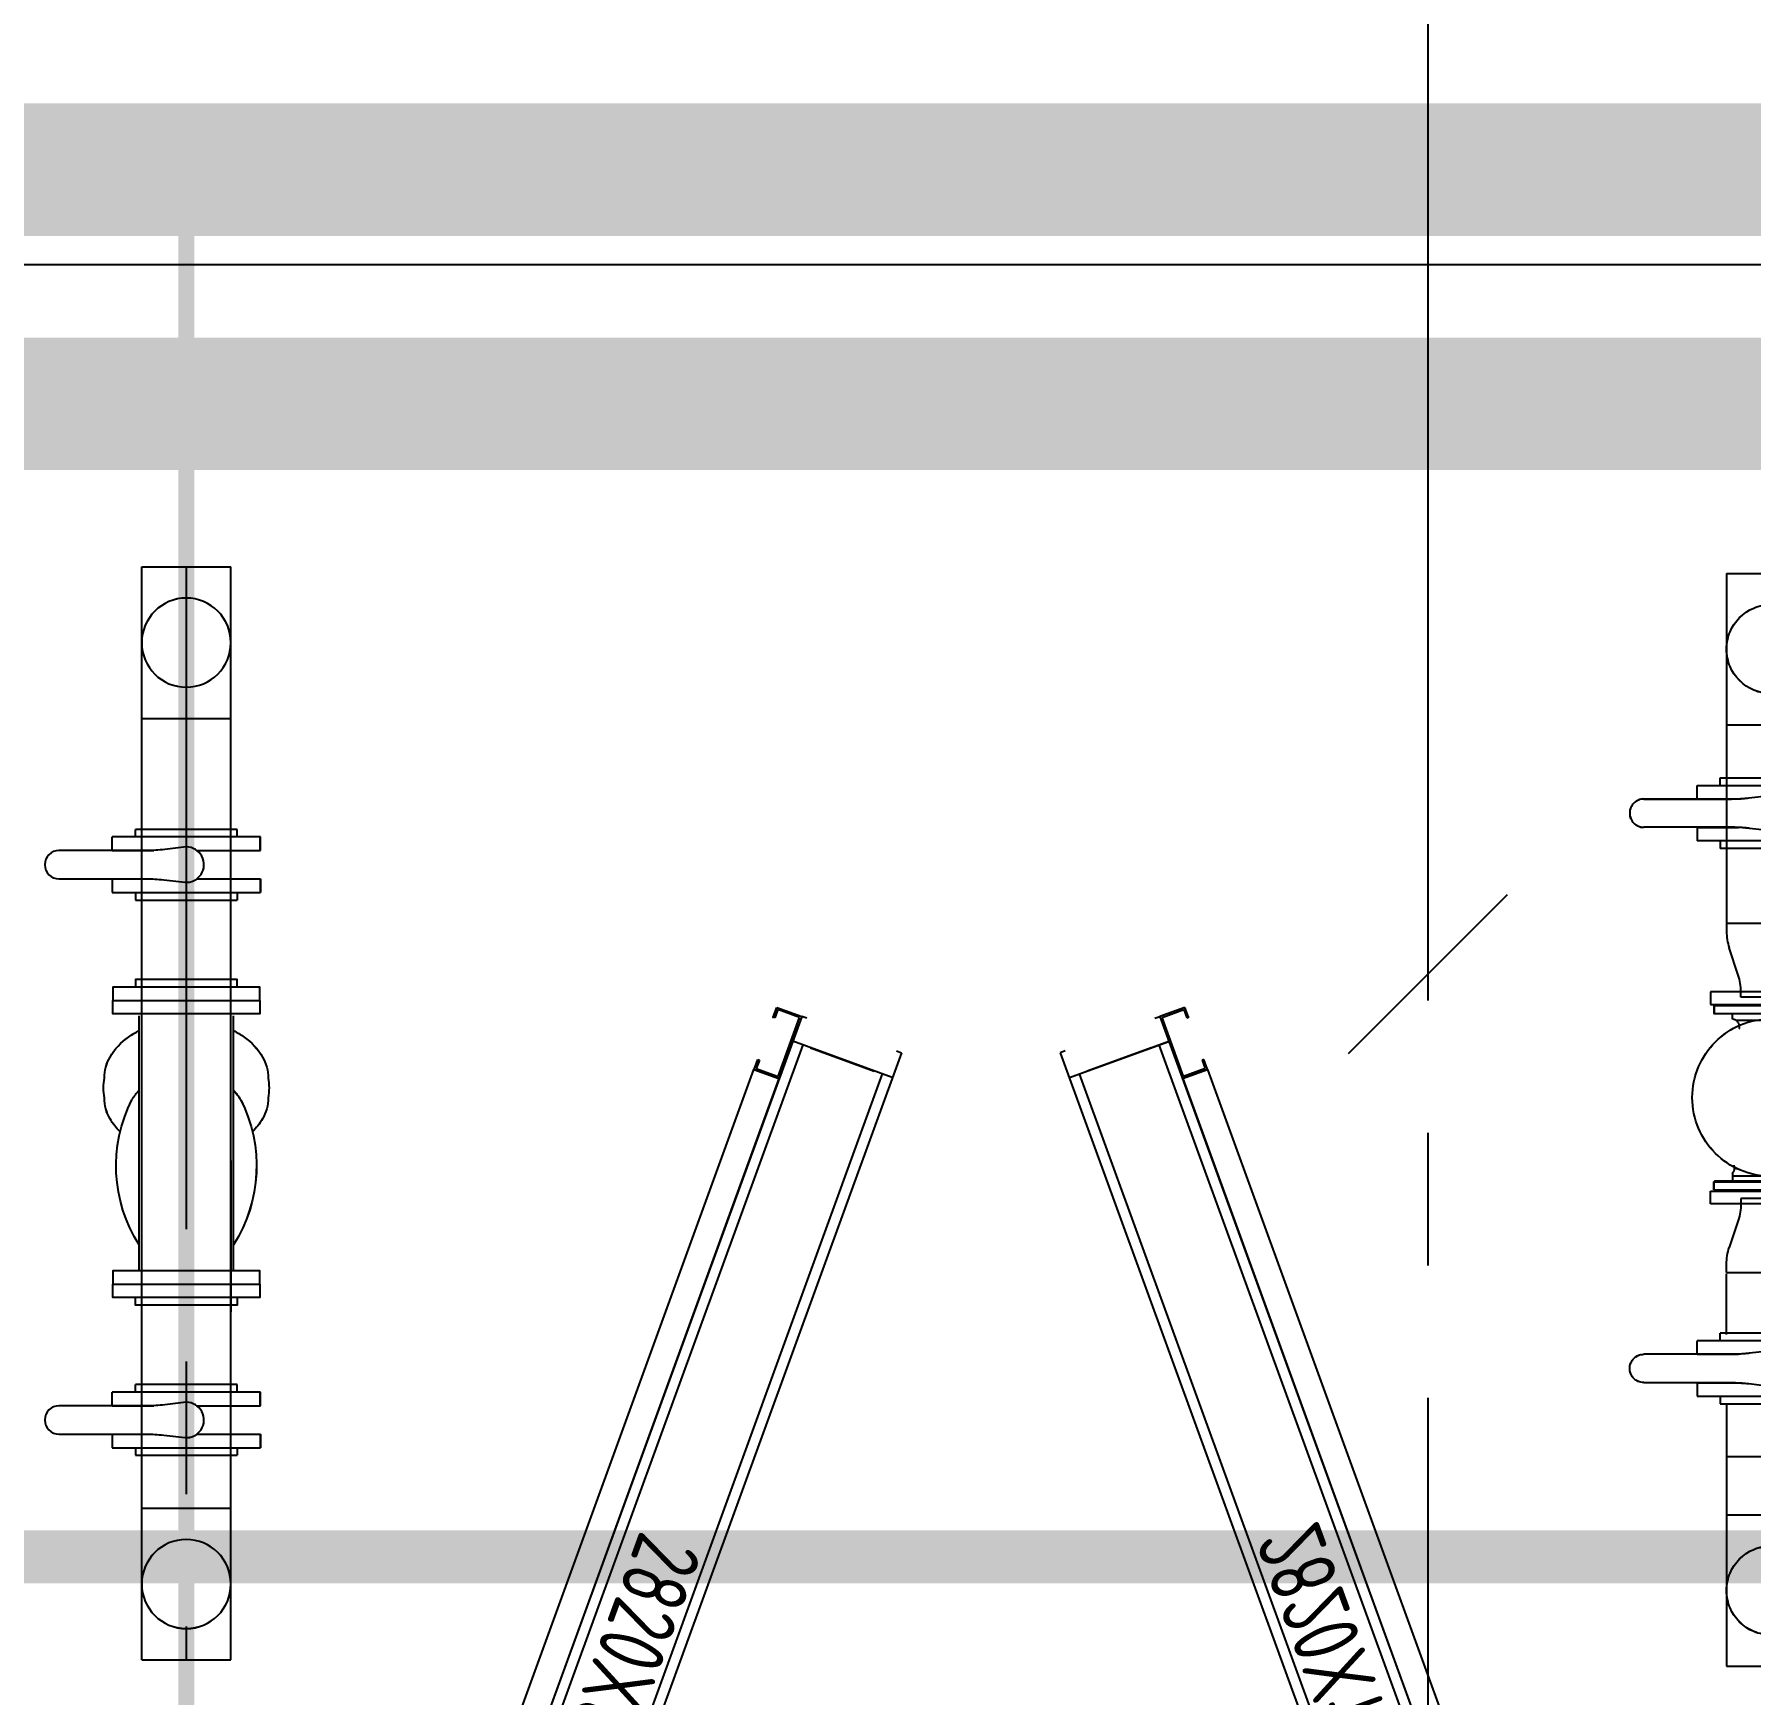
# Model space of a CAD drawing. Extents: x -3080 to 28500, y -1326 to 31609.
# Drawn here: x 9097 to 9420.9, y 8604 to 8917.3 of the extents above; entities that cross this region are included whole.
import ezdxf
from ezdxf.enums import TextEntityAlignment as Align

# ---------------------------------------------------------------- set-up
doc = ezdxf.new("R2010")
doc.units = 0
doc.header["$LTSCALE"] = 100
for name, pattern in [('188K-SM-03-F05-ARCH-PA-Y2257103$0$DASHED', [19.05, 12.7, -6.35]), ('188K-SM-03-F05-MECH-DCC-Y2257103$0$XFM1Q20-200k$0$CENTER', [2, 1.25, -0.25, 0.25, -0.25]), ('188K-SM-07-F10-MECH-CR PIPE-Y2257103$0$XFM1Q20-200k$0$CENTER', [2, 1.25, -0.25, 0.25, -0.25]), ('X-S-FAB-L05$0$COL-CEN-LIN', [3.25, 2.5, -0.25, 0.25, -0.25])]:
    doc.linetypes.add(name, pattern=pattern)
for name, color, linetype in [('0-xref', 8, 'Continuous'), ('188K-SM-03-F05-ARCH-PA-Y2257103$0$K-DIivder-3.5', 53, '188K-SM-03-F05-ARCH-PA-Y2257103$0$DASHED'), ('188K-SM-03-F05-MECH-DCC-Y2257103$0$00_AC_CHS_12℃', 4, 'Continuous'), ('188K-SM-03-F05-MECH-DCC-Y2257103$0$00_DCC', 7, 'Continuous'), ('188K-SM-03-F05-MECH-DCC-Y2257103$0$00_閥站分組', 1, 'Continuous'), ('188K-SM-03-F05-MECH-DCC-Y2257103$0$XFM1Q20-200k$0$U-PCW-V', 2, 'Continuous'), ('188K-SM-07-F10-MECH-CR PIPE-Y2257103$0$00_AC_CHS_12℃', 4, 'Continuous'), ('188K-SM-07-F10-MECH-CR PIPE-Y2257103$0$00_AC_CHS_20℃', 3, 'Continuous'), ('188K-SM-07-F10-MECH-CR PIPE-Y2257103$0$00_DCC', 7, 'Continuous'), ('188K-SM-07-F10-MECH-CR PIPE-Y2257103$0$00_閥站分組', 1, 'Continuous'), ('188K-SM-07-F10-MECH-CR PIPE-Y2257103$0$XFM1Q20-200k$0$U-PCW-V', 2, 'Continuous'), ('X-S-FAB-L05$0$BLOCK', 8, 'Continuous'), ('X-S-FAB-L05$0$CCL', 8, 'X-S-FAB-L05$0$COL-CEN-LIN'), ('X-S-FAB-L05$0$S-鋼柱', 8, 'Continuous')]:
    doc.layers.add(name, color=color, linetype=linetype)
doc.layers.add('X-S-FAB-L05$0$XREF', color=8, linetype='Continuous', lineweight=0)
doc.styles.add('188K-SM-03-F05-MECH-DCC-Y2257103$0$XFM1Q20-200k$0$aa-txt', font='isocp.shx', dxfattribs={"bigfont": 'chineset.shx'})
doc.styles.add('188K-SM-07-F10-MECH-CR PIPE-Y2257103$0$XFM1Q20-200k$0$aa-txt', font='isocp.shx', dxfattribs={"bigfont": 'chineset.shx'})

# ---------------------------------------------------------------- blocks, each defined once
blk = doc.blocks.new('X-S-FAB-L05$0$FAB2-L05')
at = {"layer": 'X-S-FAB-L05$0$CCL'}
blk.add_line((-16800, 11005), (-16800, 0), dxfattribs=at)
blk = doc.blocks.new('X-S-FAB-L05$0$SC1')
at = {"layer": 'DefPoints'}
blk.add_line((27924.99, 8342.12), (27954.99, 8312.12), dxfattribs=at)
blk = doc.blocks.new('X-S-FAB-L05$0$VC(C)')
at = {"layer": 'X-S-FAB-L05$0$S-鋼柱', "rotation": 90}
blk.add_blockref('X-S-FAB-L05$0$SC1', (17687.13, -19199.99), dxfattribs=at)
blk = doc.blocks.new('X-S-FAB-L05')
at = {"layer": 'X-S-FAB-L05$0$BLOCK'}
blk.add_blockref('X-S-FAB-L05$0$FAB2-L05', (26160, -720), dxfattribs=at)
at = {"layer": 'X-S-FAB-L05$0$XREF'}
blk.add_blockref('X-S-FAB-L05$0$VC(C)', (0, 0), dxfattribs=at)
blk = doc.blocks.new('188K-SM-03-F05-ARCH-PA-Y2257103')
at = {"layer": '188K-SM-03-F05-ARCH-PA-Y2257103$0$K-DIivder-3.5', "linetype": 'ByBlock', "ltscale": 2, "const_width": 10, "elevation": 0}
blk.add_lwpolyline([(7605.05, 8629.99), (12500, 8629.99)], dxfattribs=at)
blk = doc.blocks.new('188K-SM-03-F05-MECH-DCC-Y2257103$0$DCC-3_2.82x0.65')
at = {"layer": '188K-SM-03-F05-MECH-DCC-Y2257103$0$00_DCC'}
for p, q in [((-0.68, -1.88), (0, 0)), ((0, 0), (4.7, -1.71)), ((-0.38, -1.99), (-0.68, -1.88)), ((0.19, -0.41), (-0.38, -1.99)), ((4.29, -1.9), (0.19, -0.41)), ((0.23, -13.05), (4.29, -1.9)), ((4.7, -1.71), (0.42, -13.46)), ((-4.32, -11.73), (0.37, -13.44)), ((-4.28, -11.75), (-3.59, -9.87)), ((0.42, -13.46), (-4.28, -11.75)), ((-3.29, -9.98), (-3.87, -11.55)), ((-3.87, -11.55), (0.23, -13.05)), ((-3.59, -9.87), (-3.29, -9.98))]:
    blk.add_line(p, q, dxfattribs=at)
at = {"layer": '188K-SM-03-F05-MECH-DCC-Y2257103$0$00_DCC', "color": 24}
blk.add_line((4.71, -1.71), (-91.75, -266.71), dxfattribs=at)
at = {"layer": '188K-SM-03-F05-MECH-DCC-Y2257103$0$00_DCC', "color": 40}
for p, q in [((5.65, -2.06), (4.71, -1.71)), ((21.79, -13.26), (3, -6.41)), ((21.79, -13.26), (3, -6.41)), ((4.88, -7.1), (-81.99, -245.78)), ((23.5, -8.56), (-66.45, -255.7)), ((6.38, -7.65), (18.4, -12.03)), ((22.56, -8.22), (23.5, -8.56)), ((19.91, -12.57), (-66.96, -251.26))]:
    blk.add_line(p, q, dxfattribs=at)
at = {"layer": '188K-SM-03-F05-MECH-DCC-Y2257103$0$00_DCC', "color": 3}
for p, q in [((-92.17, -253.25), (-4.32, -11.73)), ((0.37, -13.44), (-87.47, -254.96))]:
    blk.add_line(p, q, dxfattribs=at)
at = {"layer": '188K-SM-03-F05-MECH-DCC-Y2257103$0$00_DCC'}
blk.add_lwpolyline([(-0.83, -1.82), (-0.68, -1.88)], dxfattribs=at)
at = {"layer": '188K-SM-03-F05-MECH-DCC-Y2257103$0$00_DCC', "color": 40, "style": '188K-SM-03-F05-MECH-DCC-Y2257103$0$XFM1Q20-200k$0$aa-txt', "width": 0.8}
blk.add_text('2820X650', height=12.5, rotation=249.9789, dxfattribs=at).set_placement((-28.8, -125.26), align=Align.MIDDLE)
blk = doc.blocks.new('188K-SM-03-F05-MECH-DCC-Y2257103$0$DCC-2_2.82x1.4')
at = {"layer": '188K-SM-03-F05-MECH-DCC-Y2257103$0$00_DCC', "color": 4}
for p, q in [((0, 25.01), (263, 25.11)), ((0, 24.01), (0, 25.01)), ((5, 25.01), (5, 5.01)), ((5, 25.01), (5, 5.01)), ((5, 23.01), (259, 23.11)), ((5, 8.61), (5, 21.41)), ((5, 7.01), (259, 7.11)), ((0, 6.01), (0, 5.01))]:
    blk.add_line(p, q, dxfattribs=at)
at = {"layer": '188K-SM-03-F05-MECH-DCC-Y2257103$0$00_DCC', "color": 24}
blk.add_line((0, 5.01), (282, 5.11), dxfattribs=at)
at = {"layer": '188K-SM-03-F05-MECH-DCC-Y2257103$0$00_DCC'}
for p, q in [((0, 0), (0, 5)), ((0, 5), (12.5, 5)), ((12.18, 4.68), (0.32, 4.68)), ((0.32, 4.68), (0.32, 0.32)), ((12.18, 0.32), (12.18, 4.68)), ((12.5, 5), (12.5, 0)), ((12.5, -0.05), (12.5, 4.95)), ((2, 0), (0, 0)), ((0.32, 0.32), (2, 0.32)), ((2, 0.32), (2, 0)), ((10.5, 0), (10.5, 0.32)), ((10.5, 0.32), (12.18, 0.32)), ((12.5, 0), (10.5, 0))]:
    blk.add_line(p, q, dxfattribs=at)
at = {"layer": '188K-SM-03-F05-MECH-DCC-Y2257103$0$00_DCC', "color": 3}
for p, q in [((12.5, 4.95), (269.5, 5.11)), ((269.5, 0.11), (12.5, -0.05))]:
    blk.add_line(p, q, dxfattribs=at)
at = {"layer": '188K-SM-03-F05-MECH-DCC-Y2257103$0$00_DCC'}
blk.add_lwpolyline([(2, -0.16), (2, 0)], dxfattribs=at)
at = {"layer": '188K-SM-03-F05-MECH-DCC-Y2257103$0$00_DCC', "color": 4, "style": '188K-SM-03-F05-MECH-DCC-Y2257103$0$XFM1Q20-200k$0$aa-txt', "width": 0.8}
blk.add_text('2820X1400', height=12.5, rotation=360, dxfattribs=at).set_placement((127.55, 15.83), align=Align.MIDDLE)
blk = doc.blocks.new('188K-SM-03-F05-MECH-DCC-Y2257103$0$XFM1Q20-200k$0$BV-150V-T1')
at = {"color": 0, "linetype": 'ByBlock'}
for p, q in [((-2.7, 13.97), (-5.24, 13.97)), ((-5.24, -13.97), (-5.24, 13.97)), ((2.7, 13.97), (5.24, 13.97)), ((5.24, 13.97), (5.24, -13.97)), ((-5.24, 9.6), (-6.67, 9.6)), ((-6.67, -9.6), (-6.67, 9.6)), ((5.24, 9.6), (6.67, 9.6)), ((6.67, 9.6), (6.67, -9.6)), ((-5.24, -9.6), (-6.67, -9.6)), ((2.7, -8.41), (-2.7, -8.41)), ((5.24, -9.6), (6.67, -9.6)), ((-2.7, -13.97), (-5.24, -13.97)), ((2.7, -13.97), (5.24, -13.97))]:
    blk.add_line(p, q, dxfattribs=at)
blk.add_lwpolyline([(-2.67, 7.5), (-2.67, 24.03, -1), (2.67, 24.03), (2.67, 7.68, 0.028765), (2.87, 4.24), (3.32, 0.29, -1.044614), (-3.34, 0), (-2.87, 4.06, 0.028765)], format="xyb", close=True, dxfattribs=at)
for points in [[(-2.7, 13.97), (-2.7, 6.15)], [(2.7, 13.97), (2.7, 6.33)], [(-2.7, -1.96), (-2.7, -13.97)], [(2.7, -1.96), (2.7, -13.97)]]:
    blk.add_lwpolyline(points, dxfattribs=at)
blk = doc.blocks.new('188K-SM-03-F05-MECH-DCC-Y2257103$0$XFM1Q20-200k$0$YS-06-B')
at = {"layer": '188K-SM-03-F05-MECH-DCC-Y2257103$0$XFM1Q20-200k$0$U-PCW-V', "color": 0}
for p, q in [((54.97, 8.89), (6.86, 8.89)), ((54.97, -8.89), (6.86, -8.89))]:
    blk.add_line(p, q, dxfattribs=at)
for points in [[(3.97, -13.85), (1.43, -13.85), (1.43, 13.85), (3.97, 13.85), (3.97, -13.85)], [(3.97, -13.85), (6.51, -13.85), (6.51, 13.85), (3.97, 13.85), (3.97, -13.85)], [(57.51, -13.85), (54.97, -13.85), (54.97, 13.85), (57.51, 13.85), (57.51, -13.85)], [(57.51, -13.85), (60.05, -13.85), (60.05, 13.85), (57.51, 13.85), (57.51, -13.85)], [(1.43, -9.6), (0, -9.6), (0, 9.6), (1.43, 9.6)], [(60.05, -9.6), (61.48, -9.6), (61.48, 9.6), (60.05, 9.6)]]:
    blk.add_lwpolyline(points, dxfattribs=at)
for points in [[(18.6, 15.46, 0.133256), (14.63, 14.38, 0.106756), (10.87, 10.93, 0.036777), (9.64, 8.89, 0.036777)], [(28.76, 12.49, 0.064337), (26.31, 14.38, 0.133256), (22.34, 15.46)], [(9.64, -8.89, 0.036777), (10.87, -10.93, 0.106756), (14.63, -14.38, 0.133256), (18.6, -15.46)], [(22.34, -15.46, 0.133256), (26.31, -14.38, 0.064337), (28.76, -12.49, 0.064337)]]:
    blk.add_lwpolyline(points, format="xyb", dxfattribs=at)
for centre, radius, start, end in [((20.47, 4.27), 11.34, 80.5245, 99.4755), ((35.18, -14.34), 27.59, 57.3698, 116.9234), ((29.03, 0), 12.06, 121.7693, 132.5173), ((29.03, 0), 12.06, 227.4827, 238.2307), ((35.18, 14.34), 27.59, 243.0766, 302.6302), ((20.47, -4.27), 11.34, 260.5245, 279.4755)]:
    blk.add_arc(centre, radius, start, end, dxfattribs=at)
blk = doc.blocks.new('188K-SM-03-F05-MECH-DCC-Y2257103$0$DCC-閥站(入)')
at = {"layer": '188K-SM-03-F05-MECH-DCC-Y2257103$0$00_DCC', "color": 4}
for p, q in [((-8.41, 206.26, 0), (-8.41, 0, 0)), ((-8.41, 206.26), (8.41, 206.26)), ((8.41, 206.26, 0), (8.41, 0, 0)), ((-8.41, 177.68), (8.41, 177.68)), ((8.41, 112.03, 0), (8.41, 140.61, 0)), ((-8.41, 28.58), (8.41, 28.58)), ((-8.41, 0), (8.41, 0))]:
    blk.add_line(p, q, dxfattribs=at)
at = {"layer": '188K-SM-03-F05-MECH-DCC-Y2257103$0$00_DCC', "color": 4, "linetype": '188K-SM-03-F05-MECH-DCC-Y2257103$0$XFM1Q20-200k$0$CENTER'}
blk.add_line((0, 0, 0), (0, 206.26, 0), dxfattribs=at)
at = {"layer": '188K-SM-03-F05-MECH-DCC-Y2257103$0$00_DCC', "color": 4}
for centre in [(0, 191.97), (0, 14.29)]:
    blk.add_circle(centre, 8.41, dxfattribs=at)
at = {"layer": '188K-SM-03-F05-MECH-DCC-Y2257103$0$00_DCC', "color": 4, "rotation": 90}
for name, p in [('188K-SM-03-F05-MECH-DCC-Y2257103$0$XFM1Q20-200k$0$BV-150V-T1', (0, 161.01)), ('188K-SM-03-F05-MECH-DCC-Y2257103$0$XFM1Q20-200k$0$YS-06-B', (0, 77.87)), ('188K-SM-03-F05-MECH-DCC-Y2257103$0$XFM1Q20-200k$0$BV-150V-T1', (0, 56.2))]:
    blk.add_blockref(name, p, dxfattribs=at)
blk = doc.blocks.new('188K-SM-03-F05-MECH-DCC-Y2257103$0$XFM1Q20-200k$0$R6-4')
at = {"layer": '188K-SM-03-F05-MECH-DCC-Y2257103$0$00_DCC', "color": 60}
for p, q in [((-5.72, 0), (-5.72, -1.01)), ((-5.72, 0), (5.72, 0)), ((5.72, 0), (5.72, -1.01)), ((-6.22, -4.15), (-7.91, -9.27)), ((6.22, -4.15), (7.91, -9.27)), ((-8.41, -13.97), (-8.41, -12.4)), ((8.41, -13.97), (8.41, -12.4)), ((8.41, -13.97), (-8.41, -13.97))]:
    blk.add_line(p, q, dxfattribs=at)
for centre, start, end in [((-15.72, -1.01), 341.7321, 0), ((15.72, -1.01), 180, 198.2679), ((1.59, -12.4), 161.7321, 180), ((-1.59, -12.4), 0, 18.2679)]:
    blk.add_arc(centre, 10, start, end, dxfattribs=at)
blk = doc.blocks.new('188K-SM-03-F05-MECH-DCC-Y2257103$0$DCC-閥站(出)')
at = {"layer": '188K-SM-03-F05-MECH-DCC-Y2257103$0$00_DCC', "color": 60, "linetype": '188K-SM-03-F05-MECH-DCC-Y2257103$0$XFM1Q20-200k$0$CENTER'}
for p, q in [((-8.41, 206.26, 0), (-8.41, 140.24, 0)), ((-8.41, 206.26, 0), (8.41, 206.26, 0)), ((0, 0), (0, 206.26, 0)), ((8.41, 206.26, 0), (8.41, 140.24, 0)), ((-8.41, 177.68, 0), (8.41, 177.68, 0)), ((-10.79, 124.72, 0), (-0.29, 124.72, 0)), ((-10.79, 124.72, 0), (-10.79, 123.22, 0)), ((-10.79, 123.22, 0), (-0.29, 123.22, 0)), ((-10.69, 123.12, 0), (-10.79, 123.22, 0)), ((-0.29, 123.12, 0), (-10.69, 123.12, 0)), ((-7.84, 124.92, 0), (-0.29, 124.92, 0)), ((-7.84, 124.72, 0), (-7.84, 124.92, 0)), ((7.26, 124.92, 0), (-0.29, 124.92, 0)), ((10.21, 124.72, 0), (-0.29, 124.72, 0)), ((10.21, 123.22, 0), (-0.29, 123.22, 0)), ((-0.29, 123.12, 0), (10.11, 123.12, 0)), ((7.26, 124.72, 0), (7.26, 124.92, 0)), ((10.11, 123.12, 0), (10.21, 123.22, 0)), ((10.21, 124.72, 0), (10.21, 123.22, 0)), ((-7.29, 122.11, 0), (-7.29, 122.92, 0)), ((-6.69, 121.93, 0), (-0.29, 121.93, 0)), ((6.71, 121.93, 0), (-0.29, 121.93, 0)), ((6.71, 121.93, 0), (6.71, 122.92, 0)), ((-10.69, 91.52, 0), (-10.79, 91.42, 0)), ((-10.79, 91.42, 0), (-0.29, 91.42, 0)), ((-10.79, 89.92, 0), (-10.79, 91.42, 0)), ((-0.29, 91.52, 0), (-10.69, 91.52, 0)), ((-7.29, 93.01, 0), (-7.29, 91.72, 0)), ((6.71, 92.52, 0), (-7.29, 92.52, 0)), ((-0.29, 91.52, 0), (10.11, 91.52, 0)), ((10.21, 91.42, 0), (-0.29, 91.42, 0)), ((6.71, 92.52, 0), (6.71, 91.72, 0)), ((10.11, 91.52, 0), (10.21, 91.42, 0)), ((10.21, 89.92, 0), (10.21, 91.42, 0)), ((-10.79, 89.92, 0), (-0.29, 89.92, 0)), ((-7.84, 89.92, 0), (-7.84, 89.72, 0)), ((-7.84, 89.72, 0), (-0.29, 89.72, 0)), ((10.21, 89.92, 0), (-0.29, 89.92, 0)), ((7.26, 89.72, 0), (-0.29, 89.72, 0)), ((7.26, 89.92, 0), (7.26, 89.72, 0)), ((-8.41, 62.58, 0), (-8.41, 74.04, 0)), ((8.41, 62.58, 0), (8.41, 74.04, 0)), ((-8.41, 49.53, 0), (-8.41, 0, 0)), ((8.41, 49.53, 0), (8.41, 0, 0)), ((8.4, 39.53, 0), (-8.4, 39.53, 0)), ((-8.41, 28.57, 0), (8.41, 28.57, 0)), ((-8.41, 0, 0), (8.41, 0, 0))]:
    blk.add_line(p, q, dxfattribs=at)
at = {"layer": '188K-SM-03-F05-MECH-DCC-Y2257103$0$00_DCC', "color": 60, "linetype": '188K-SM-03-F05-MECH-DCC-Y2257103$0$XFM1Q20-200k$0$CENTER', "elevation": 0}
for points in [[(-11.43, 124.92), (11.43, 124.92), (11.43, 127.3), (-11.43, 127.3)], [(-11.43, 89.67), (11.43, 89.67), (11.43, 87.29), (-11.43, 87.29)]]:
    blk.add_lwpolyline(points, close=True, dxfattribs=at)
at = {"layer": '188K-SM-03-F05-MECH-DCC-Y2257103$0$00_DCC', "color": 60, "linetype": '188K-SM-03-F05-MECH-DCC-Y2257103$0$XFM1Q20-200k$0$CENTER'}
for centre, radius in [((0, 191.97, 0), 8.41), ((0, 107.32, 0), 14.88), ((0, 14.29, 0), 8.41)]:
    blk.add_circle(centre, radius, dxfattribs=at)
for centre, radius, start, end in [((-7.49, 122.92, 0), 0.2, 0, 90), ((6.91, 122.92, 0), 0.2, 90, 180), ((-7.41, 120.62, 0), 1.5, 45, 85.3609), ((-7.46, 120.67, 0), 1.5, 345, 45), ((7.46, 120.67, 0), 1.5, 135, 195), ((7.41, 120.62, 0), 1.5, 94.6391, 135), ((-8.4, 94.02, 0), 1.5, 317.6297, 21.3232), ((8.4, 94.02, 0), 1.5, 158.6768, 222.3703), ((-7.49, 91.72, 0), 0.2, 270, 0), ((6.91, 91.72, 0), 0.2, 180, 270)]:
    blk.add_arc(centre, radius, start, end, dxfattribs=at)
for name, p, rotation in [('188K-SM-03-F05-MECH-DCC-Y2257103$0$XFM1Q20-200k$0$BV-150V-T1', (0, 161.01, 0), 90), ('188K-SM-03-F05-MECH-DCC-Y2257103$0$XFM1Q20-200k$0$R6-4', (0, 126.3, 0), 180)]:
    blk.add_blockref(name, p, dxfattribs=dict(at, rotation=rotation))
at = {"layer": '188K-SM-03-F05-MECH-DCC-Y2257103$0$00_DCC', "color": 60, "linetype": '188K-SM-03-F05-MECH-DCC-Y2257103$0$XFM1Q20-200k$0$CENTER', "xscale": -1}
blk.add_blockref('188K-SM-03-F05-MECH-DCC-Y2257103$0$XFM1Q20-200k$0$R6-4', (0, 88.29, 0), dxfattribs=at)
at = {"layer": '188K-SM-03-F05-MECH-DCC-Y2257103$0$00_DCC', "color": 60, "linetype": '188K-SM-03-F05-MECH-DCC-Y2257103$0$XFM1Q20-200k$0$CENTER', "xscale": -1, "rotation": 90}
blk.add_blockref('188K-SM-03-F05-MECH-DCC-Y2257103$0$XFM1Q20-200k$0$BV-150V-T1', (0, 56.2, 0), dxfattribs=at)
blk = doc.blocks.new('188K-SM-03-F05-MECH-DCC-Y2257103')
at = {"layer": '188K-SM-03-F05-MECH-DCC-Y2257103$0$00_AC_CHS_12℃', "ltscale": 1000, "const_width": 3, "elevation": 0}
blk.add_lwpolyline([(9125.67, 8474), (9125.67, 8891.81)], dxfattribs=at)
at = {"layer": '188K-SM-03-F05-MECH-DCC-Y2257103$0$00_閥站分組', "ltscale": 1000}
blk.add_lwpolyline([(8599.44, 8873.93), (9720.75, 8873.93), (9720.75, 8388.77), (8599.44, 8388.77)], close=True, dxfattribs=at)
at = {"layer": '188K-SM-03-F05-MECH-DCC-Y2257103$0$00_DCC', "xscale": -1}
for name, p, rotation in [('188K-SM-03-F05-MECH-DCC-Y2257103$0$DCC-閥站(入)', (9125.67, 8816.82, 0), 180), ('188K-SM-03-F05-MECH-DCC-Y2257103$0$DCC-2_2.82x1.4', (9314.11, 8733.69), 110.021059431338)]:
    blk.add_blockref(name, p, dxfattribs=dict(at, rotation=rotation))
at = {"layer": '188K-SM-03-F05-MECH-DCC-Y2257103$0$00_DCC', "color": 4}
blk.add_blockref('188K-SM-03-F05-MECH-DCC-Y2257103$0$DCC-閥站(出)', (9424.77, 8609.34, 0), dxfattribs=at)
at = {"layer": '188K-SM-03-F05-MECH-DCC-Y2257103$0$00_DCC'}
blk.add_blockref('188K-SM-03-F05-MECH-DCC-Y2257103$0$DCC-3_2.82x0.65', (9237.11, 8733.69), dxfattribs=at)
blk = doc.blocks.new('188K-SM-07-F10-MECH-CR PIPE-Y2257103$0$DCC-3_2.82x0.65')
at = {"layer": '188K-SM-07-F10-MECH-CR PIPE-Y2257103$0$00_DCC'}
for p, q in [((-0.68, -1.88), (0, 0)), ((0, 0), (4.7, -1.71)), ((-0.38, -1.99), (-0.68, -1.88)), ((0.19, -0.41), (-0.38, -1.99)), ((4.29, -1.9), (0.19, -0.41)), ((0.23, -13.05), (4.29, -1.9)), ((4.7, -1.71), (0.42, -13.46)), ((-4.32, -11.73), (0.37, -13.44)), ((-4.28, -11.75), (-3.59, -9.87)), ((0.42, -13.46), (-4.28, -11.75)), ((-3.29, -9.98), (-3.87, -11.55)), ((-3.87, -11.55), (0.23, -13.05)), ((-3.59, -9.87), (-3.29, -9.98))]:
    blk.add_line(p, q, dxfattribs=at)
at = {"layer": '188K-SM-07-F10-MECH-CR PIPE-Y2257103$0$00_DCC', "color": 24}
blk.add_line((4.71, -1.71), (-91.75, -266.71), dxfattribs=at)
at = {"layer": '188K-SM-07-F10-MECH-CR PIPE-Y2257103$0$00_DCC', "color": 40}
for p, q in [((5.65, -2.06), (4.71, -1.71)), ((21.79, -13.26), (3, -6.41)), ((21.79, -13.26), (3, -6.41)), ((4.88, -7.1), (-81.99, -245.78)), ((23.5, -8.56), (-66.45, -255.7)), ((6.38, -7.65), (18.4, -12.03)), ((22.56, -8.22), (23.5, -8.56)), ((19.91, -12.57), (-66.96, -251.26))]:
    blk.add_line(p, q, dxfattribs=at)
at = {"layer": '188K-SM-07-F10-MECH-CR PIPE-Y2257103$0$00_DCC', "color": 3}
for p, q in [((-92.17, -253.25), (-4.32, -11.73)), ((0.37, -13.44), (-87.47, -254.96))]:
    blk.add_line(p, q, dxfattribs=at)
at = {"layer": '188K-SM-07-F10-MECH-CR PIPE-Y2257103$0$00_DCC'}
blk.add_lwpolyline([(-0.83, -1.82), (-0.68, -1.88)], dxfattribs=at)
at = {"layer": '188K-SM-07-F10-MECH-CR PIPE-Y2257103$0$00_DCC', "color": 40, "style": '188K-SM-07-F10-MECH-CR PIPE-Y2257103$0$XFM1Q20-200k$0$aa-txt', "width": 0.8}
blk.add_text('2820X650', height=12.5, rotation=249.9789, dxfattribs=at).set_placement((-28.8, -125.26), align=Align.MIDDLE)
blk = doc.blocks.new('188K-SM-07-F10-MECH-CR PIPE-Y2257103$0$DCC-2_2.82x1.4')
at = {"layer": '188K-SM-07-F10-MECH-CR PIPE-Y2257103$0$00_DCC', "color": 4}
for p, q in [((0, 25.01), (263, 25.11)), ((0, 24.01), (0, 25.01)), ((5, 25.01), (5, 5.01)), ((5, 25.01), (5, 5.01)), ((5, 23.01), (259, 23.11)), ((5, 8.61), (5, 21.41)), ((5, 7.01), (259, 7.11)), ((0, 6.01), (0, 5.01))]:
    blk.add_line(p, q, dxfattribs=at)
at = {"layer": '188K-SM-07-F10-MECH-CR PIPE-Y2257103$0$00_DCC', "color": 24}
blk.add_line((0, 5.01), (282, 5.11), dxfattribs=at)
at = {"layer": '188K-SM-07-F10-MECH-CR PIPE-Y2257103$0$00_DCC'}
for p, q in [((0, 0), (0, 5)), ((0, 5), (12.5, 5)), ((12.18, 4.68), (0.32, 4.68)), ((0.32, 4.68), (0.32, 0.32)), ((12.18, 0.32), (12.18, 4.68)), ((12.5, 5), (12.5, 0)), ((12.5, -0.05), (12.5, 4.95)), ((2, 0), (0, 0)), ((0.32, 0.32), (2, 0.32)), ((2, 0.32), (2, 0)), ((10.5, 0), (10.5, 0.32)), ((10.5, 0.32), (12.18, 0.32)), ((12.5, 0), (10.5, 0))]:
    blk.add_line(p, q, dxfattribs=at)
at = {"layer": '188K-SM-07-F10-MECH-CR PIPE-Y2257103$0$00_DCC', "color": 3}
for p, q in [((12.5, 4.95), (269.5, 5.11)), ((269.5, 0.11), (12.5, -0.05))]:
    blk.add_line(p, q, dxfattribs=at)
at = {"layer": '188K-SM-07-F10-MECH-CR PIPE-Y2257103$0$00_DCC'}
blk.add_lwpolyline([(2, -0.16), (2, 0)], dxfattribs=at)
at = {"layer": '188K-SM-07-F10-MECH-CR PIPE-Y2257103$0$00_DCC', "color": 4, "style": '188K-SM-07-F10-MECH-CR PIPE-Y2257103$0$XFM1Q20-200k$0$aa-txt', "width": 0.8}
blk.add_text('2820X1400', height=12.5, rotation=360, dxfattribs=at).set_placement((127.55, 15.83), align=Align.MIDDLE)
blk = doc.blocks.new('188K-SM-07-F10-MECH-CR PIPE-Y2257103$0$XFM1Q20-200k$0$BV-150V-T1')
at = {"color": 0, "linetype": 'ByBlock'}
for p, q in [((-2.7, 13.97), (-5.24, 13.97)), ((-5.24, -13.97), (-5.24, 13.97)), ((2.7, 13.97), (5.24, 13.97)), ((5.24, 13.97), (5.24, -13.97)), ((-5.24, 9.6), (-6.67, 9.6)), ((-6.67, -9.6), (-6.67, 9.6)), ((5.24, 9.6), (6.67, 9.6)), ((6.67, 9.6), (6.67, -9.6)), ((-5.24, -9.6), (-6.67, -9.6)), ((2.7, -8.41), (-2.7, -8.41)), ((5.24, -9.6), (6.67, -9.6)), ((-2.7, -13.97), (-5.24, -13.97)), ((2.7, -13.97), (5.24, -13.97))]:
    blk.add_line(p, q, dxfattribs=at)
blk.add_lwpolyline([(-2.67, 7.5), (-2.67, 24.03, -1), (2.67, 24.03), (2.67, 7.68, 0.028765), (2.87, 4.24), (3.32, 0.29, -1.044614), (-3.34, 0), (-2.87, 4.06, 0.028765)], format="xyb", close=True, dxfattribs=at)
for points in [[(-2.7, 13.97), (-2.7, 6.15)], [(2.7, 13.97), (2.7, 6.33)], [(-2.7, -1.96), (-2.7, -13.97)], [(2.7, -1.96), (2.7, -13.97)]]:
    blk.add_lwpolyline(points, dxfattribs=at)
blk = doc.blocks.new('188K-SM-07-F10-MECH-CR PIPE-Y2257103$0$XFM1Q20-200k$0$YS-06-B')
at = {"layer": '188K-SM-07-F10-MECH-CR PIPE-Y2257103$0$XFM1Q20-200k$0$U-PCW-V', "color": 0}
for p, q in [((54.97, 8.89), (6.86, 8.89)), ((54.97, -8.89), (6.86, -8.89))]:
    blk.add_line(p, q, dxfattribs=at)
for points in [[(3.97, -13.85), (1.43, -13.85), (1.43, 13.85), (3.97, 13.85), (3.97, -13.85)], [(3.97, -13.85), (6.51, -13.85), (6.51, 13.85), (3.97, 13.85), (3.97, -13.85)], [(57.51, -13.85), (54.97, -13.85), (54.97, 13.85), (57.51, 13.85), (57.51, -13.85)], [(57.51, -13.85), (60.05, -13.85), (60.05, 13.85), (57.51, 13.85), (57.51, -13.85)], [(1.43, -9.6), (0, -9.6), (0, 9.6), (1.43, 9.6)], [(60.05, -9.6), (61.48, -9.6), (61.48, 9.6), (60.05, 9.6)]]:
    blk.add_lwpolyline(points, dxfattribs=at)
for points in [[(18.6, 15.46, 0.133256), (14.63, 14.38, 0.106756), (10.87, 10.93, 0.036777), (9.64, 8.89, 0.036777)], [(28.76, 12.49, 0.064337), (26.31, 14.38, 0.133256), (22.34, 15.46)], [(9.64, -8.89, 0.036777), (10.87, -10.93, 0.106756), (14.63, -14.38, 0.133256), (18.6, -15.46)], [(22.34, -15.46, 0.133256), (26.31, -14.38, 0.064337), (28.76, -12.49, 0.064337)]]:
    blk.add_lwpolyline(points, format="xyb", dxfattribs=at)
for centre, radius, start, end in [((20.47, 4.27), 11.34, 80.5245, 99.4755), ((35.18, -14.34), 27.59, 57.3698, 116.9234), ((29.03, 0), 12.06, 121.7693, 132.5173), ((29.03, 0), 12.06, 227.4827, 238.2307), ((35.18, 14.34), 27.59, 243.0766, 302.6302), ((20.47, -4.27), 11.34, 260.5245, 279.4755)]:
    blk.add_arc(centre, radius, start, end, dxfattribs=at)
blk = doc.blocks.new('188K-SM-07-F10-MECH-CR PIPE-Y2257103$0$DCC-閥站(入)')
at = {"layer": '188K-SM-07-F10-MECH-CR PIPE-Y2257103$0$00_DCC', "color": 4}
for p, q in [((-8.41, 206.26, 0), (-8.41, 0, 0)), ((-8.41, 206.26), (8.41, 206.26)), ((8.41, 206.26, 0), (8.41, 0, 0)), ((-8.41, 177.68), (8.41, 177.68)), ((8.41, 112.03, 0), (8.41, 140.61, 0)), ((-8.41, 28.58), (8.41, 28.58)), ((-8.41, 0), (8.41, 0))]:
    blk.add_line(p, q, dxfattribs=at)
at = {"layer": '188K-SM-07-F10-MECH-CR PIPE-Y2257103$0$00_DCC', "color": 4, "linetype": '188K-SM-07-F10-MECH-CR PIPE-Y2257103$0$XFM1Q20-200k$0$CENTER'}
blk.add_line((0, 0, 0), (0, 206.26, 0), dxfattribs=at)
at = {"layer": '188K-SM-07-F10-MECH-CR PIPE-Y2257103$0$00_DCC', "color": 4}
for centre in [(0, 191.97), (0, 14.29)]:
    blk.add_circle(centre, 8.41, dxfattribs=at)
at = {"layer": '188K-SM-07-F10-MECH-CR PIPE-Y2257103$0$00_DCC', "color": 4, "rotation": 90}
for name, p in [('188K-SM-07-F10-MECH-CR PIPE-Y2257103$0$XFM1Q20-200k$0$BV-150V-T1', (0, 161.01)), ('188K-SM-07-F10-MECH-CR PIPE-Y2257103$0$XFM1Q20-200k$0$YS-06-B', (0, 77.87)), ('188K-SM-07-F10-MECH-CR PIPE-Y2257103$0$XFM1Q20-200k$0$BV-150V-T1', (0, 56.2))]:
    blk.add_blockref(name, p, dxfattribs=at)
blk = doc.blocks.new('188K-SM-07-F10-MECH-CR PIPE-Y2257103$0$XFM1Q20-200k$0$R6-4')
at = {"layer": '188K-SM-07-F10-MECH-CR PIPE-Y2257103$0$00_DCC', "color": 60}
for p, q in [((-5.72, 0), (-5.72, -1.01)), ((-5.72, 0), (5.72, 0)), ((5.72, 0), (5.72, -1.01)), ((-6.22, -4.15), (-7.91, -9.27)), ((6.22, -4.15), (7.91, -9.27)), ((-8.41, -13.97), (-8.41, -12.4)), ((8.41, -13.97), (8.41, -12.4)), ((8.41, -13.97), (-8.41, -13.97))]:
    blk.add_line(p, q, dxfattribs=at)
for centre, start, end in [((-15.72, -1.01), 341.7321, 0), ((15.72, -1.01), 180, 198.2679), ((1.59, -12.4), 161.7321, 180), ((-1.59, -12.4), 0, 18.2679)]:
    blk.add_arc(centre, 10, start, end, dxfattribs=at)
blk = doc.blocks.new('188K-SM-07-F10-MECH-CR PIPE-Y2257103$0$DCC-閥站(出)')
at = {"layer": '188K-SM-07-F10-MECH-CR PIPE-Y2257103$0$00_DCC', "color": 60, "linetype": '188K-SM-07-F10-MECH-CR PIPE-Y2257103$0$XFM1Q20-200k$0$CENTER'}
for p, q in [((-8.41, 206.26, 0), (-8.41, 140.24, 0)), ((-8.41, 206.26, 0), (8.41, 206.26, 0)), ((0, 0), (0, 206.26, 0)), ((8.41, 206.26, 0), (8.41, 140.24, 0)), ((-8.41, 177.68, 0), (8.41, 177.68, 0)), ((-10.79, 124.72, 0), (-0.29, 124.72, 0)), ((-10.79, 124.72, 0), (-10.79, 123.22, 0)), ((-10.79, 123.22, 0), (-0.29, 123.22, 0)), ((-10.69, 123.12, 0), (-10.79, 123.22, 0)), ((-0.29, 123.12, 0), (-10.69, 123.12, 0)), ((-7.84, 124.92, 0), (-0.29, 124.92, 0)), ((-7.84, 124.72, 0), (-7.84, 124.92, 0)), ((7.26, 124.92, 0), (-0.29, 124.92, 0)), ((10.21, 124.72, 0), (-0.29, 124.72, 0)), ((10.21, 123.22, 0), (-0.29, 123.22, 0)), ((-0.29, 123.12, 0), (10.11, 123.12, 0)), ((7.26, 124.72, 0), (7.26, 124.92, 0)), ((10.11, 123.12, 0), (10.21, 123.22, 0)), ((10.21, 124.72, 0), (10.21, 123.22, 0)), ((-7.29, 122.11, 0), (-7.29, 122.92, 0)), ((-6.69, 121.93, 0), (-0.29, 121.93, 0)), ((6.71, 121.93, 0), (-0.29, 121.93, 0)), ((6.71, 121.93, 0), (6.71, 122.92, 0)), ((-10.69, 91.52, 0), (-10.79, 91.42, 0)), ((-10.79, 91.42, 0), (-0.29, 91.42, 0)), ((-10.79, 89.92, 0), (-10.79, 91.42, 0)), ((-0.29, 91.52, 0), (-10.69, 91.52, 0)), ((-7.29, 93.01, 0), (-7.29, 91.72, 0)), ((6.71, 92.52, 0), (-7.29, 92.52, 0)), ((-0.29, 91.52, 0), (10.11, 91.52, 0)), ((10.21, 91.42, 0), (-0.29, 91.42, 0)), ((6.71, 92.52, 0), (6.71, 91.72, 0)), ((10.11, 91.52, 0), (10.21, 91.42, 0)), ((10.21, 89.92, 0), (10.21, 91.42, 0)), ((-10.79, 89.92, 0), (-0.29, 89.92, 0)), ((-7.84, 89.92, 0), (-7.84, 89.72, 0)), ((-7.84, 89.72, 0), (-0.29, 89.72, 0)), ((10.21, 89.92, 0), (-0.29, 89.92, 0)), ((7.26, 89.72, 0), (-0.29, 89.72, 0)), ((7.26, 89.92, 0), (7.26, 89.72, 0)), ((-8.41, 62.58, 0), (-8.41, 74.04, 0)), ((8.41, 62.58, 0), (8.41, 74.04, 0)), ((-8.41, 49.53, 0), (-8.41, 0, 0)), ((8.41, 49.53, 0), (8.41, 0, 0)), ((8.4, 39.53, 0), (-8.4, 39.53, 0)), ((-8.41, 28.57, 0), (8.41, 28.57, 0)), ((-8.41, 0, 0), (8.41, 0, 0))]:
    blk.add_line(p, q, dxfattribs=at)
at = {"layer": '188K-SM-07-F10-MECH-CR PIPE-Y2257103$0$00_DCC', "color": 60, "linetype": '188K-SM-07-F10-MECH-CR PIPE-Y2257103$0$XFM1Q20-200k$0$CENTER', "elevation": 0}
for points in [[(-11.43, 124.92), (11.43, 124.92), (11.43, 127.3), (-11.43, 127.3)], [(-11.43, 89.67), (11.43, 89.67), (11.43, 87.29), (-11.43, 87.29)]]:
    blk.add_lwpolyline(points, close=True, dxfattribs=at)
at = {"layer": '188K-SM-07-F10-MECH-CR PIPE-Y2257103$0$00_DCC', "color": 60, "linetype": '188K-SM-07-F10-MECH-CR PIPE-Y2257103$0$XFM1Q20-200k$0$CENTER'}
for centre, radius in [((0, 191.97, 0), 8.41), ((0, 107.32, 0), 14.88), ((0, 14.29, 0), 8.41)]:
    blk.add_circle(centre, radius, dxfattribs=at)
for centre, radius, start, end in [((-7.49, 122.92, 0), 0.2, 0, 90), ((6.91, 122.92, 0), 0.2, 90, 180), ((-7.41, 120.62, 0), 1.5, 45, 85.3609), ((-7.46, 120.67, 0), 1.5, 345, 45), ((7.46, 120.67, 0), 1.5, 135, 195), ((7.41, 120.62, 0), 1.5, 94.6391, 135), ((-8.4, 94.02, 0), 1.5, 317.6297, 21.3232), ((8.4, 94.02, 0), 1.5, 158.6768, 222.3703), ((-7.49, 91.72, 0), 0.2, 270, 0), ((6.91, 91.72, 0), 0.2, 180, 270)]:
    blk.add_arc(centre, radius, start, end, dxfattribs=at)
for name, p, rotation in [('188K-SM-07-F10-MECH-CR PIPE-Y2257103$0$XFM1Q20-200k$0$BV-150V-T1', (0, 161.01, 0), 90), ('188K-SM-07-F10-MECH-CR PIPE-Y2257103$0$XFM1Q20-200k$0$R6-4', (0, 126.3, 0), 180)]:
    blk.add_blockref(name, p, dxfattribs=dict(at, rotation=rotation))
at = {"layer": '188K-SM-07-F10-MECH-CR PIPE-Y2257103$0$00_DCC', "color": 60, "linetype": '188K-SM-07-F10-MECH-CR PIPE-Y2257103$0$XFM1Q20-200k$0$CENTER', "xscale": -1}
blk.add_blockref('188K-SM-07-F10-MECH-CR PIPE-Y2257103$0$XFM1Q20-200k$0$R6-4', (0, 88.29, 0), dxfattribs=at)
at = {"layer": '188K-SM-07-F10-MECH-CR PIPE-Y2257103$0$00_DCC', "color": 60, "linetype": '188K-SM-07-F10-MECH-CR PIPE-Y2257103$0$XFM1Q20-200k$0$CENTER', "xscale": -1, "rotation": 90}
blk.add_blockref('188K-SM-07-F10-MECH-CR PIPE-Y2257103$0$XFM1Q20-200k$0$BV-150V-T1', (0, 56.2, 0), dxfattribs=at)
blk = doc.blocks.new('188K-SM-07-F10-MECH-CR PIPE-Y2257103')
at = {"layer": '188K-SM-07-F10-MECH-CR PIPE-Y2257103$0$00_AC_CHS_12℃', "ltscale": 1000, "const_width": 25}
blk.add_lwpolyline([(1851.868, 8891.806), (17554.694, 8891.806), (17554.694, 8533.781), (18869.339, 8533.781), (18869.339, 8210.953), (19145.512, 8210.953), (19145.512, 7193.101), (21593.159, 7193.101), (21593.159, 6074.065)], dxfattribs=at)
at = {"layer": '188K-SM-07-F10-MECH-CR PIPE-Y2257103$0$00_AC_CHS_12℃', "ltscale": 1000, "const_width": 3, "elevation": 0}
blk.add_lwpolyline([(9125.666, 8474.001), (9125.666, 8891.806)], dxfattribs=at)
at = {"layer": '188K-SM-07-F10-MECH-CR PIPE-Y2257103$0$00_AC_CHS_20℃', "ltscale": 1000, "const_width": 25}
blk.add_lwpolyline([(1851.868, 8847.601), (17514.253, 8847.601), (17514.253, 8489.576), (18832.722, 8489.576), (18832.722, 8166.748), (19093.353, 8166.748), (19093.353, 7148.896), (21554.57, 7148.896), (21554.57, 6074.065)], dxfattribs=at)
at = {"layer": '188K-SM-07-F10-MECH-CR PIPE-Y2257103$0$00_閥站分組', "ltscale": 1000}
blk.add_lwpolyline([(8599.436, 8873.925), (9720.747, 8873.925), (9720.747, 8388.772), (8599.436, 8388.772)], close=True, dxfattribs=at)
at = {"layer": '188K-SM-07-F10-MECH-CR PIPE-Y2257103$0$00_DCC', "xscale": -1}
for name, p, rotation in [('188K-SM-07-F10-MECH-CR PIPE-Y2257103$0$DCC-閥站(入)', (9125.666, 8816.822, 0), 180), ('188K-SM-07-F10-MECH-CR PIPE-Y2257103$0$DCC-2_2.82x1.4', (9314.11, 8733.694), 110.021059431338)]:
    blk.add_blockref(name, p, dxfattribs=dict(at, rotation=rotation))
at = {"layer": '188K-SM-07-F10-MECH-CR PIPE-Y2257103$0$00_DCC', "color": 4}
blk.add_blockref('188K-SM-07-F10-MECH-CR PIPE-Y2257103$0$DCC-閥站(出)', (9424.767, 8609.337, 0), dxfattribs=at)
at = {"layer": '188K-SM-07-F10-MECH-CR PIPE-Y2257103$0$00_DCC'}
blk.add_blockref('188K-SM-07-F10-MECH-CR PIPE-Y2257103$0$DCC-3_2.82x0.65', (9237.11, 8733.694), dxfattribs=at)

msp = doc.modelspace()

# ---------------------------------------------------------------- block references
at = {"layer": '0-xref'}
for name in ['X-S-FAB-L05', '188K-SM-03-F05-MECH-DCC-Y2257103', '188K-SM-03-F05-ARCH-PA-Y2257103']:
    msp.add_blockref(name, (0, 0), dxfattribs=at)

# ---------------------------------------------------------------- next in the draw order: block references
msp.add_blockref('188K-SM-07-F10-MECH-CR PIPE-Y2257103', (0, 0), dxfattribs=at)

doc.saveas('drawing.dxf')
